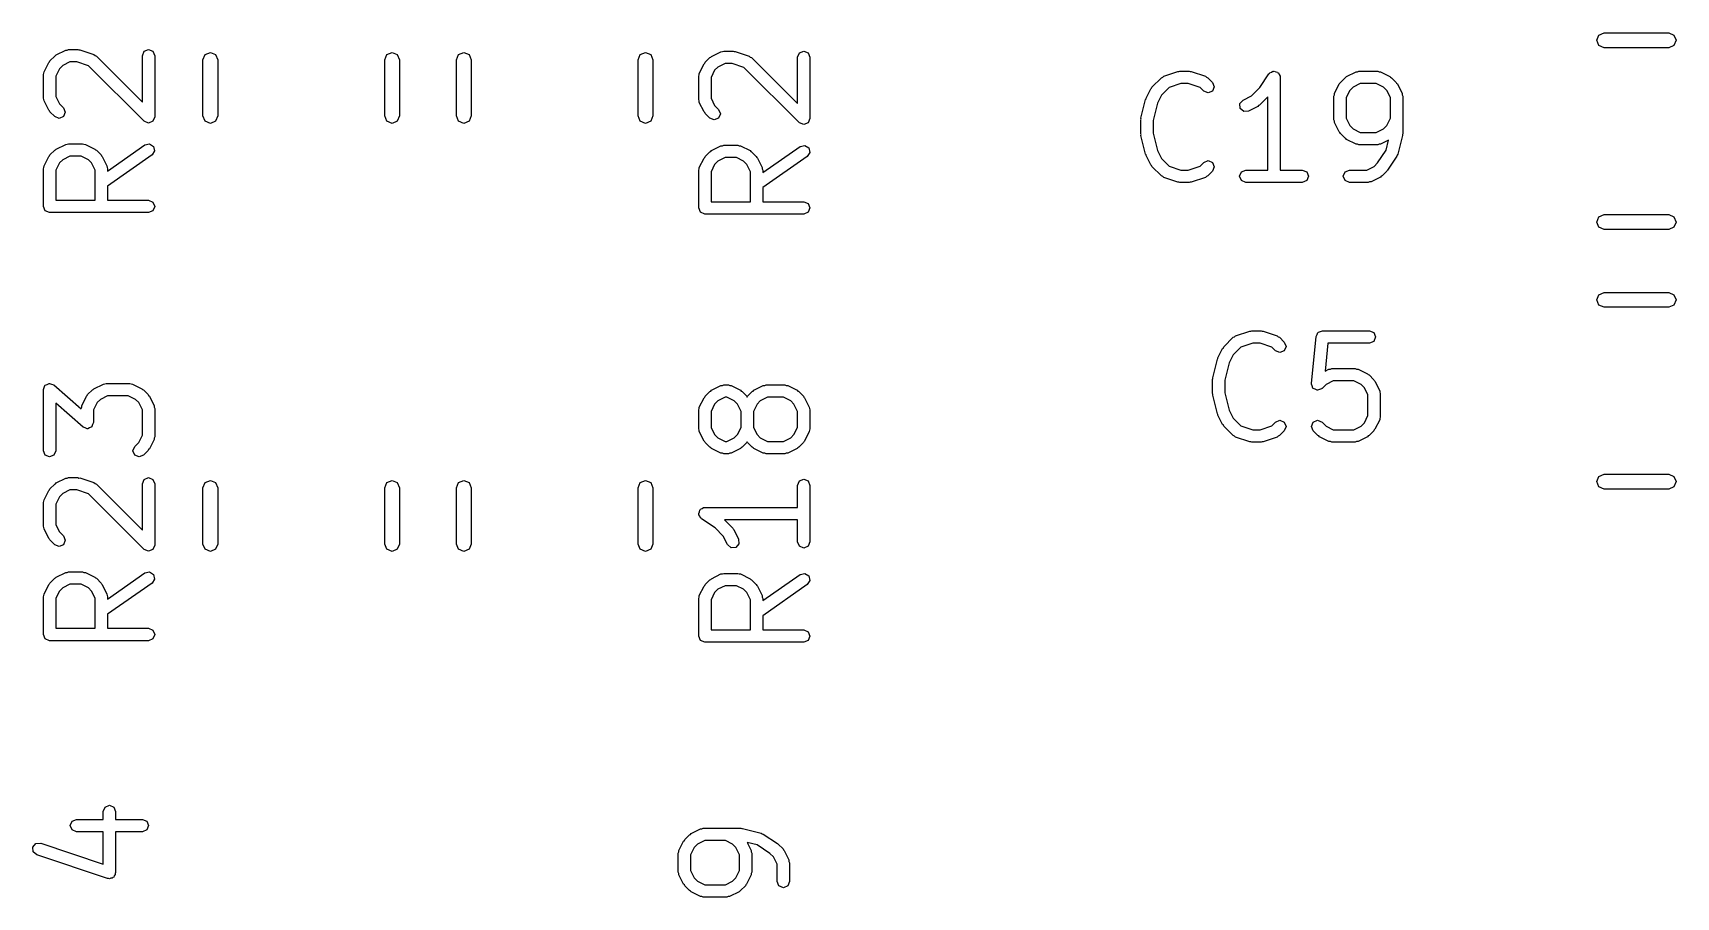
# Model space of a CAD drawing. Extents: x 0 to 2.78, y -2.35 to 0.
# Drawn here: x 0.346 to 0.87, y -1.542 to -1.267 of the extents above; entities that cross this region are included whole.
import ezdxf

# ---------------------------------------------------------------- set-up
doc = ezdxf.new("R2010")
doc.units = 0
doc.header["$MEASUREMENT"] = 0
doc.layers.add('BLACK', color=7, linetype='CONTINUOUS')

msp = doc.modelspace()

# ---------------------------------------------------------------- linework, layer by layer
at = {"layer": 'BLACK', "linetype": 'CONTINUOUS'}
for p, q in [((0.844439, -1.26949), (0.845131, -1.26782)), ((0.845131, -1.27116), (0.844439, -1.26949)), ((0.845131, -1.26782), (0.846801, -1.26713)), ((0.846801, -1.27185), (0.845131, -1.27116)), ((0.846801, -1.26713), (0.867372, -1.26713)), ((0.867372, -1.26713), (0.869042, -1.26782)), ((0.869042, -1.27116), (0.867372, -1.27185)), ((0.869042, -1.26782), (0.869734, -1.26949)), ((0.869734, -1.26949), (0.869042, -1.27116)), ((0.350007, -1.27952), (0.351507, -1.27652)), ((0.351507, -1.27652), (0.351751, -1.27631)), ((0.351751, -1.27631), (0.351875, -1.27601)), ((0.351875, -1.27601), (0.353375, -1.27451)), ((0.353375, -1.27451), (0.353675, -1.27439)), ((0.353675, -1.27439), (0.353887, -1.27414)), ((0.353887, -1.27414), (0.356886, -1.27264)), ((0.358231, -1.27637), (0.355933, -1.27752)), ((0.356886, -1.27264), (0.357344, -1.27261)), ((0.357344, -1.27261), (0.357767, -1.27244)), ((0.357767, -1.27244), (0.360766, -1.27244)), ((0.360447, -1.27637), (0.358231, -1.27637)), ((0.364202, -1.27763), (0.360447, -1.27637)), ((0.360766, -1.27244), (0.361066, -1.27256)), ((0.361066, -1.27256), (0.361389, -1.27254)), ((0.361389, -1.27254), (0.365888, -1.27404)), ((0.365888, -1.27404), (0.366234, -1.27434)), ((0.366234, -1.27434), (0.366658, -1.27451)), ((0.366658, -1.27451), (0.381295, -1.28915)), ((0.381295, -1.2744), (0.381872, -1.27301)), ((0.381295, -1.28915), (0.381295, -1.2744)), ((0.381872, -1.27301), (0.383264, -1.27244)), ((0.383264, -1.27244), (0.384656, -1.27301)), ((0.384656, -1.27301), (0.385232, -1.2744)), ((0.385232, -1.2744), (0.385232, -1.2939)), ((0.400591, -1.27571), (0.401282, -1.27404)), ((0.400591, -1.29359), (0.400591, -1.27571)), ((0.401282, -1.27404), (0.402953, -1.27334)), ((0.402953, -1.27334), (0.404623, -1.27404)), ((0.404623, -1.27404), (0.405315, -1.27571)), ((0.405315, -1.27571), (0.405315, -1.29359)), ((0.458465, -1.27571), (0.459156, -1.27404)), ((0.458465, -1.29359), (0.458465, -1.27571)), ((0.459156, -1.27404), (0.460827, -1.27334)), ((0.460827, -1.27334), (0.462497, -1.27404)), ((0.462497, -1.27404), (0.463189, -1.27571)), ((0.463189, -1.27571), (0.463189, -1.29359)), ((0.481299, -1.27571), (0.481991, -1.27404)), ((0.481299, -1.29359), (0.481299, -1.27571)), ((0.481991, -1.27404), (0.483661, -1.27334)), ((0.483661, -1.27334), (0.485332, -1.27404)), ((0.485332, -1.27404), (0.486024, -1.27571)), ((0.486024, -1.27571), (0.486024, -1.29359)), ((0.539173, -1.27571), (0.539865, -1.27404)), ((0.539173, -1.29359), (0.539173, -1.27571)), ((0.539865, -1.27404), (0.541535, -1.27334)), ((0.541535, -1.27334), (0.543206, -1.27404)), ((0.543206, -1.27404), (0.543898, -1.27571)), ((0.543898, -1.27571), (0.543898, -1.29359)), ((0.560168, -1.27702), (0.560413, -1.2768)), ((0.560413, -1.2768), (0.560537, -1.2765)), ((0.560537, -1.2765), (0.562037, -1.275)), ((0.562037, -1.275), (0.562336, -1.27488)), ((0.562336, -1.27488), (0.562548, -1.27464)), ((0.562548, -1.27464), (0.565548, -1.27314)), ((0.565548, -1.27314), (0.566005, -1.2731)), ((0.566005, -1.2731), (0.566428, -1.27293)), ((0.566428, -1.27293), (0.569428, -1.27293)), ((0.569428, -1.27293), (0.569727, -1.27305)), ((0.569727, -1.27305), (0.57005, -1.27303)), ((0.57005, -1.27303), (0.57455, -1.27453)), ((0.57455, -1.27453), (0.574896, -1.27483)), ((0.574896, -1.27483), (0.575319, -1.275)), ((0.575319, -1.275), (0.589956, -1.28964)), ((0.589956, -1.2749), (0.590533, -1.2735)), ((0.589956, -1.28964), (0.589956, -1.2749)), ((0.590533, -1.2735), (0.591925, -1.27293)), ((0.591925, -1.27293), (0.593317, -1.2735)), ((0.593317, -1.2735), (0.593894, -1.2749)), ((0.593894, -1.2749), (0.593894, -1.29439)), ((0.867372, -1.27185), (0.846801, -1.27185)), ((0.349799, -1.2804), (0.349974, -1.27998)), ((0.349799, -1.2879), (0.349799, -1.2804)), ((0.349974, -1.27998), (0.350007, -1.27952)), ((0.354885, -1.27857), (0.353736, -1.28087)), ((0.353736, -1.28087), (0.353736, -1.28744)), ((0.355933, -1.27752), (0.354885, -1.27857)), ((0.381872, -1.29529), (0.364202, -1.27763)), ((0.55846, -1.2809), (0.558636, -1.28047)), ((0.55846, -1.2884), (0.55846, -1.2809)), ((0.558636, -1.28047), (0.558668, -1.28002)), ((0.558668, -1.28002), (0.560168, -1.27702)), ((0.563547, -1.27906), (0.562397, -1.28136)), ((0.562397, -1.28136), (0.562397, -1.28793)), ((0.564595, -1.27801), (0.563547, -1.27906)), ((0.566893, -1.27687), (0.564595, -1.27801)), ((0.569108, -1.27687), (0.566893, -1.27687)), ((0.572864, -1.27812), (0.569108, -1.27687)), ((0.590533, -1.29579), (0.572864, -1.27812)), ((0.702808, -1.2844), (0.705807, -1.2814)), ((0.705807, -1.2814), (0.70623, -1.28123)), ((0.70623, -1.28123), (0.706577, -1.28093)), ((0.706577, -1.28093), (0.711076, -1.27943)), ((0.711076, -1.27943), (0.711399, -1.27945)), ((0.711399, -1.27945), (0.711699, -1.27933)), ((0.711699, -1.27933), (0.714698, -1.27933)), ((0.714698, -1.27933), (0.714997, -1.27945)), ((0.714997, -1.27945), (0.715321, -1.27943)), ((0.715321, -1.27943), (0.71982, -1.28093)), ((0.71982, -1.28093), (0.720166, -1.28123)), ((0.720166, -1.28123), (0.720589, -1.2814)), ((0.720589, -1.2814), (0.722089, -1.2829)), ((0.737165, -1.28454), (0.740057, -1.2802)), ((0.740057, -1.2802), (0.740225, -1.28009)), ((0.740225, -1.28009), (0.740303, -1.2799)), ((0.740303, -1.2799), (0.740832, -1.27968)), ((0.740832, -1.27968), (0.741309, -1.27936)), ((0.741309, -1.27936), (0.741508, -1.2794)), ((0.741508, -1.2794), (0.741695, -1.27933)), ((0.741695, -1.27933), (0.742224, -1.27955)), ((0.742224, -1.27955), (0.742787, -1.27966)), ((0.742787, -1.27966), (0.742899, -1.27983)), ((0.742899, -1.27983), (0.743087, -1.2799)), ((0.743087, -1.2799), (0.743306, -1.28043)), ((0.743306, -1.28043), (0.743625, -1.28091)), ((0.743625, -1.28091), (0.743586, -1.28111)), ((0.743586, -1.28111), (0.743663, -1.2813)), ((0.743663, -1.2813), (0.743663, -1.31082)), ((0.7628, -1.2829), (0.7643, -1.2814)), ((0.7643, -1.2814), (0.764599, -1.28128)), ((0.764599, -1.28128), (0.764811, -1.28103)), ((0.764811, -1.28103), (0.767811, -1.27953)), ((0.767811, -1.27953), (0.768268, -1.2795)), ((0.768268, -1.2795), (0.768691, -1.27933)), ((0.768691, -1.27933), (0.774691, -1.27933)), ((0.774691, -1.27933), (0.775114, -1.2795)), ((0.775114, -1.2795), (0.775571, -1.27953)), ((0.775571, -1.27953), (0.778571, -1.28103)), ((0.778571, -1.28103), (0.778783, -1.28128)), ((0.778783, -1.28128), (0.779082, -1.2814)), ((0.779082, -1.2814), (0.780582, -1.2829)), ((0.700939, -1.28791), (0.702439, -1.28491)), ((0.702439, -1.28491), (0.702684, -1.2847)), ((0.702684, -1.2847), (0.702808, -1.2844)), ((0.705817, -1.28696), (0.704557, -1.28948)), ((0.708262, -1.28452), (0.705817, -1.28696)), ((0.712018, -1.28326), (0.708262, -1.28452)), ((0.714379, -1.28326), (0.712018, -1.28326)), ((0.718134, -1.28452), (0.714379, -1.28326)), ((0.719305, -1.28569), (0.718134, -1.28452)), ((0.720697, -1.28626), (0.719305, -1.28569)), ((0.722089, -1.28569), (0.720697, -1.28626)), ((0.722089, -1.2829), (0.722666, -1.28429)), ((0.722666, -1.28429), (0.722089, -1.28569)), ((0.731816, -1.28853), (0.734529, -1.28718)), ((0.734529, -1.28718), (0.737165, -1.28454)), ((0.760724, -1.28729), (0.760899, -1.28687)), ((0.760724, -1.29479), (0.760724, -1.28729)), ((0.760899, -1.28687), (0.760931, -1.28641)), ((0.760931, -1.28641), (0.762431, -1.28341)), ((0.762431, -1.28341), (0.762676, -1.2832)), ((0.762676, -1.2832), (0.7628, -1.2829)), ((0.76581, -1.28546), (0.764661, -1.28776)), ((0.766858, -1.28441), (0.76581, -1.28546)), ((0.769156, -1.28326), (0.766858, -1.28441)), ((0.774226, -1.28326), (0.769156, -1.28326)), ((0.776524, -1.28441), (0.774226, -1.28326)), ((0.777572, -1.28546), (0.776524, -1.28441)), ((0.778721, -1.28776), (0.777572, -1.28546)), ((0.780582, -1.2829), (0.780706, -1.2832)), ((0.780706, -1.2832), (0.780951, -1.28341)), ((0.780951, -1.28341), (0.782451, -1.28641)), ((0.782451, -1.28641), (0.782483, -1.28687)), ((0.782483, -1.28687), (0.782658, -1.28729)), ((0.782658, -1.28729), (0.782658, -1.29929)), ((0.349974, -1.28833), (0.349799, -1.2879)), ((0.350007, -1.28878), (0.349974, -1.28833)), ((0.351507, -1.29178), (0.350007, -1.28878)), ((0.351751, -1.292), (0.351507, -1.29178)), ((0.351875, -1.29229), (0.351751, -1.292)), ((0.353375, -1.29379), (0.351875, -1.29229)), ((0.353736, -1.28744), (0.354885, -1.28974)), ((0.354885, -1.28974), (0.356159, -1.29101)), ((0.356159, -1.29101), (0.356736, -1.2924)), ((0.356736, -1.2924), (0.356159, -1.29379)), ((0.558636, -1.28882), (0.55846, -1.2884)), ((0.558668, -1.28928), (0.558636, -1.28882)), ((0.560168, -1.29228), (0.558668, -1.28928)), ((0.560413, -1.29249), (0.560168, -1.29228)), ((0.560537, -1.29279), (0.560413, -1.29249)), ((0.562397, -1.28793), (0.563547, -1.29023)), ((0.563547, -1.29023), (0.564821, -1.2915)), ((0.564821, -1.2915), (0.565397, -1.29289)), ((0.69929, -1.29432), (0.70079, -1.28832)), ((0.70079, -1.28832), (0.700923, -1.28814)), ((0.700923, -1.28814), (0.700939, -1.28791)), ((0.704557, -1.28948), (0.703168, -1.29504)), ((0.730828, -1.28967), (0.731816, -1.28853)), ((0.730935, -1.29117), (0.730828, -1.28967)), ((0.732073, -1.29216), (0.730935, -1.29117)), ((0.733576, -1.29205), (0.732073, -1.29216)), ((0.736576, -1.29055), (0.733576, -1.29205)), ((0.736788, -1.29031), (0.736576, -1.29055)), ((0.737087, -1.29019), (0.736788, -1.29031)), ((0.739726, -1.28755), (0.737087, -1.29019)), ((0.739726, -1.31082), (0.739726, -1.28755)), ((0.764661, -1.28776), (0.764661, -1.29433)), ((0.778721, -1.29433), (0.778721, -1.28776)), ((0.354767, -1.29437), (0.353375, -1.29379)), ((0.356159, -1.29379), (0.354767, -1.29437)), ((0.383264, -1.29587), (0.381872, -1.29529)), ((0.384656, -1.29529), (0.383264, -1.29587)), ((0.385232, -1.2939), (0.384656, -1.29529)), ((0.401282, -1.29526), (0.400591, -1.29359)), ((0.402953, -1.29595), (0.401282, -1.29526)), ((0.404623, -1.29526), (0.402953, -1.29595)), ((0.405315, -1.29359), (0.404623, -1.29526)), ((0.459156, -1.29526), (0.458465, -1.29359)), ((0.460827, -1.29595), (0.459156, -1.29526)), ((0.462497, -1.29526), (0.460827, -1.29595)), ((0.463189, -1.29359), (0.462497, -1.29526)), ((0.481991, -1.29526), (0.481299, -1.29359)), ((0.483661, -1.29595), (0.481991, -1.29526)), ((0.485332, -1.29526), (0.483661, -1.29595)), ((0.486024, -1.29359), (0.485332, -1.29526)), ((0.539865, -1.29526), (0.539173, -1.29359)), ((0.541535, -1.29595), (0.539865, -1.29526)), ((0.543206, -1.29526), (0.541535, -1.29595)), ((0.543898, -1.29359), (0.543206, -1.29526)), ((0.562037, -1.29429), (0.560537, -1.29279)), ((0.563429, -1.29486), (0.562037, -1.29429)), ((0.56482, -1.29429), (0.563429, -1.29486)), ((0.565397, -1.29289), (0.56482, -1.29429)), ((0.591925, -1.29636), (0.590533, -1.29579)), ((0.593317, -1.29579), (0.591925, -1.29636)), ((0.593894, -1.29439), (0.593317, -1.29579)), ((0.699231, -1.29479), (0.699327, -1.29456)), ((0.699231, -1.29929), (0.699231, -1.29479)), ((0.699327, -1.29456), (0.69929, -1.29432)), ((0.703168, -1.29504), (0.703168, -1.29905)), ((0.760899, -1.29522), (0.760724, -1.29479)), ((0.760931, -1.29567), (0.760899, -1.29522)), ((0.762431, -1.29867), (0.760931, -1.29567)), ((0.764661, -1.29433), (0.76581, -1.29663)), ((0.76581, -1.29663), (0.766858, -1.29768)), ((0.766858, -1.29768), (0.769156, -1.29882)), ((0.774226, -1.29882), (0.776524, -1.29767)), ((0.776524, -1.29767), (0.777572, -1.29663)), ((0.777572, -1.29663), (0.778721, -1.29433)), ((0.353887, -1.30414), (0.356886, -1.30264)), ((0.356886, -1.30264), (0.357343, -1.30261)), ((0.357343, -1.30261), (0.357767, -1.30243)), ((0.357767, -1.30243), (0.362266, -1.30243)), ((0.362266, -1.30243), (0.362689, -1.30261)), ((0.362689, -1.30261), (0.363147, -1.30264)), ((0.363147, -1.30264), (0.366146, -1.30414)), ((0.370234, -1.31112), (0.382135, -1.30279)), ((0.382135, -1.30279), (0.383606, -1.30246)), ((0.383606, -1.30246), (0.384876, -1.30327)), ((0.566005, -1.3031), (0.566428, -1.30292)), ((0.566428, -1.30292), (0.570928, -1.30292)), ((0.570928, -1.30292), (0.571351, -1.3031)), ((0.590796, -1.30328), (0.592267, -1.30295)), ((0.592267, -1.30295), (0.593538, -1.30376)), ((0.699327, -1.29952), (0.699231, -1.29929)), ((0.69929, -1.29977), (0.699327, -1.29952)), ((0.70079, -1.30577), (0.69929, -1.29977)), ((0.703168, -1.29905), (0.704557, -1.30461)), ((0.762676, -1.29889), (0.762431, -1.29867)), ((0.7628, -1.29918), (0.762676, -1.29889)), ((0.7643, -1.30068), (0.7628, -1.29918)), ((0.764599, -1.30081), (0.7643, -1.30068)), ((0.764811, -1.30105), (0.764599, -1.30081)), ((0.767811, -1.30255), (0.764811, -1.30105)), ((0.768268, -1.30259), (0.767811, -1.30255)), ((0.768691, -1.30276), (0.768268, -1.30259)), ((0.774691, -1.30276), (0.768691, -1.30276)), ((0.769156, -1.29882), (0.774226, -1.29882)), ((0.775114, -1.30259), (0.774691, -1.30276)), ((0.775571, -1.30255), (0.775114, -1.30259)), ((0.778171, -1.30125), (0.775571, -1.30255)), ((0.777363, -1.30448), (0.778171, -1.30125)), ((0.7826, -1.29977), (0.7811, -1.30577)), ((0.782658, -1.29929), (0.782563, -1.29952)), ((0.782563, -1.29952), (0.7826, -1.29977)), ((0.350007, -1.30952), (0.351507, -1.30652)), ((0.351507, -1.30652), (0.351751, -1.30631)), ((0.351751, -1.30631), (0.351875, -1.30601)), ((0.351875, -1.30601), (0.353375, -1.30451)), ((0.353375, -1.30451), (0.353674, -1.30438)), ((0.353674, -1.30438), (0.353887, -1.30414)), ((0.355933, -1.30752), (0.354885, -1.30857)), ((0.358231, -1.30637), (0.355933, -1.30752)), ((0.361801, -1.30637), (0.358231, -1.30637)), ((0.3641, -1.30752), (0.361801, -1.30637)), ((0.365148, -1.30857), (0.3641, -1.30752)), ((0.366146, -1.30414), (0.366358, -1.30438)), ((0.366358, -1.30438), (0.366658, -1.30451)), ((0.366658, -1.30451), (0.368158, -1.30601)), ((0.368158, -1.30601), (0.368282, -1.30631)), ((0.368282, -1.30631), (0.368526, -1.30652)), ((0.368526, -1.30652), (0.370026, -1.30952)), ((0.384392, -1.30601), (0.370234, -1.31592)), ((0.385202, -1.30474), (0.384392, -1.30601)), ((0.384876, -1.30327), (0.385202, -1.30474)), ((0.558668, -1.31001), (0.560168, -1.30701)), ((0.560168, -1.30701), (0.560413, -1.3068)), ((0.560413, -1.3068), (0.560537, -1.3065)), ((0.560537, -1.3065), (0.562037, -1.305)), ((0.562037, -1.305), (0.562336, -1.30488)), ((0.562336, -1.30488), (0.562548, -1.30463)), ((0.562548, -1.30463), (0.565548, -1.30313)), ((0.564595, -1.30801), (0.563547, -1.30906)), ((0.566893, -1.30686), (0.564595, -1.30801)), ((0.565548, -1.30313), (0.566005, -1.3031)), ((0.570463, -1.30686), (0.566893, -1.30686)), ((0.572761, -1.30801), (0.570463, -1.30686)), ((0.571351, -1.3031), (0.571808, -1.30313)), ((0.571808, -1.30313), (0.574808, -1.30463)), ((0.573809, -1.30906), (0.572761, -1.30801)), ((0.574808, -1.30463), (0.57502, -1.30488)), ((0.57502, -1.30488), (0.575319, -1.305)), ((0.575319, -1.305), (0.576819, -1.3065)), ((0.576819, -1.3065), (0.576943, -1.3068)), ((0.576943, -1.3068), (0.577188, -1.30701)), ((0.577188, -1.30701), (0.578688, -1.31001)), ((0.578895, -1.31161), (0.590796, -1.30328)), ((0.593054, -1.30651), (0.578895, -1.31642)), ((0.593864, -1.30524), (0.593054, -1.30651)), ((0.593538, -1.30376), (0.593864, -1.30524)), ((0.700923, -1.30595), (0.70079, -1.30577)), ((0.700939, -1.30617), (0.700923, -1.30595)), ((0.702439, -1.30917), (0.700939, -1.30617)), ((0.704557, -1.30461), (0.705817, -1.30713)), ((0.705817, -1.30713), (0.708262, -1.30957)), ((0.719305, -1.3084), (0.720697, -1.30782)), ((0.720697, -1.30782), (0.722089, -1.3084)), ((0.774661, -1.30854), (0.777363, -1.30448)), ((0.780828, -1.30638), (0.777828, -1.31088)), ((0.780895, -1.30605), (0.780828, -1.30638)), ((0.7811, -1.30577), (0.780895, -1.30605)), ((0.349799, -1.3104), (0.349974, -1.30998)), ((0.349799, -1.3224), (0.349799, -1.3104)), ((0.349974, -1.30998), (0.350007, -1.30952)), ((0.354885, -1.30857), (0.353736, -1.31086)), ((0.353736, -1.31086), (0.353736, -1.32043)), ((0.366297, -1.31086), (0.365148, -1.30857)), ((0.366297, -1.32043), (0.366297, -1.31086)), ((0.370026, -1.30952), (0.370059, -1.30998)), ((0.370059, -1.30998), (0.370234, -1.3104)), ((0.370234, -1.3104), (0.370234, -1.31112)), ((0.55846, -1.31089), (0.558636, -1.31047)), ((0.55846, -1.32289), (0.55846, -1.31089)), ((0.558636, -1.31047), (0.558668, -1.31001)), ((0.563547, -1.30906), (0.562397, -1.31136)), ((0.562397, -1.31136), (0.562397, -1.32092)), ((0.574958, -1.31136), (0.573809, -1.30906)), ((0.574958, -1.32092), (0.574958, -1.31136)), ((0.578688, -1.31001), (0.57872, -1.31047)), ((0.57872, -1.31047), (0.578895, -1.31089)), ((0.578895, -1.31089), (0.578895, -1.31161)), ((0.702683, -1.30938), (0.702439, -1.30917)), ((0.702807, -1.30968), (0.702683, -1.30938)), ((0.705807, -1.31268), (0.702807, -1.30968)), ((0.70623, -1.31286), (0.705807, -1.31268)), ((0.706577, -1.31316), (0.70623, -1.31286)), ((0.711076, -1.31466), (0.706577, -1.31316)), ((0.708262, -1.30957), (0.712018, -1.31082)), ((0.712018, -1.31082), (0.714379, -1.31082)), ((0.714379, -1.31082), (0.718134, -1.30957)), ((0.71982, -1.31316), (0.715321, -1.31466)), ((0.718134, -1.30957), (0.719305, -1.3084)), ((0.720166, -1.31286), (0.71982, -1.31316)), ((0.720589, -1.31268), (0.720166, -1.31286)), ((0.722089, -1.31118), (0.720589, -1.31268)), ((0.722089, -1.3084), (0.722666, -1.30979)), ((0.722666, -1.30979), (0.722089, -1.31118)), ((0.730727, -1.31279), (0.731304, -1.3114)), ((0.731304, -1.31418), (0.730727, -1.31279)), ((0.731304, -1.3114), (0.732696, -1.31082)), ((0.732696, -1.31082), (0.739726, -1.31082)), ((0.743663, -1.31082), (0.750694, -1.31082)), ((0.750694, -1.31082), (0.752086, -1.3114)), ((0.752086, -1.3114), (0.752662, -1.31279)), ((0.752662, -1.31279), (0.752086, -1.31418)), ((0.763723, -1.31279), (0.7643, -1.3114)), ((0.7643, -1.31418), (0.763723, -1.31279)), ((0.7643, -1.3114), (0.765692, -1.31082)), ((0.765692, -1.31082), (0.771226, -1.31082)), ((0.771226, -1.31082), (0.773525, -1.30967)), ((0.775571, -1.31305), (0.772571, -1.31455)), ((0.773525, -1.30967), (0.774661, -1.30854)), ((0.775783, -1.31281), (0.775571, -1.31305)), ((0.776083, -1.31268), (0.775783, -1.31281)), ((0.777582, -1.31118), (0.776083, -1.31268)), ((0.77766, -1.311), (0.777582, -1.31118)), ((0.777828, -1.31088), (0.77766, -1.311)), ((0.370234, -1.31592), (0.370234, -1.32043)), ((0.578895, -1.31642), (0.578895, -1.32092)), ((0.711399, -1.31464), (0.711076, -1.31466)), ((0.711699, -1.31476), (0.711399, -1.31464)), ((0.714698, -1.31476), (0.711699, -1.31476)), ((0.714997, -1.31464), (0.714698, -1.31476)), ((0.715321, -1.31466), (0.714997, -1.31464)), ((0.732696, -1.31476), (0.731304, -1.31418)), ((0.741695, -1.31476), (0.732696, -1.31476)), ((0.750694, -1.31476), (0.741695, -1.31476)), ((0.752086, -1.31418), (0.750694, -1.31476)), ((0.765692, -1.31476), (0.7643, -1.31418)), ((0.771691, -1.31476), (0.765692, -1.31476)), ((0.772114, -1.31458), (0.771691, -1.31476)), ((0.772571, -1.31455), (0.772114, -1.31458)), ((0.350376, -1.32379), (0.349799, -1.3224)), ((0.351768, -1.32437), (0.350376, -1.32379)), ((0.353736, -1.32043), (0.366297, -1.32043)), ((0.370234, -1.32043), (0.383264, -1.32043)), ((0.383264, -1.32043), (0.384656, -1.32101)), ((0.384656, -1.32379), (0.383264, -1.32437)), ((0.384656, -1.32101), (0.385232, -1.3224)), ((0.385232, -1.3224), (0.384656, -1.32379)), ((0.559037, -1.32428), (0.55846, -1.32289)), ((0.55846, -1.32289), (0.55846, -1.32289)), ((0.562397, -1.32092), (0.574958, -1.32092)), ((0.578895, -1.32092), (0.591925, -1.32092)), ((0.591925, -1.32092), (0.593317, -1.3215)), ((0.593317, -1.3215), (0.593894, -1.32289)), ((0.593894, -1.32289), (0.593317, -1.32428)), ((0.368265, -1.32437), (0.351768, -1.32437)), ((0.383264, -1.32437), (0.368265, -1.32437)), ((0.560429, -1.32486), (0.559037, -1.32428)), ((0.576927, -1.32486), (0.560429, -1.32486)), ((0.591925, -1.32486), (0.576927, -1.32486)), ((0.593317, -1.32428), (0.591925, -1.32486)), ((0.844439, -1.32736), (0.845131, -1.32569)), ((0.845131, -1.32903), (0.844439, -1.32736)), ((0.845131, -1.32569), (0.846801, -1.325)), ((0.846801, -1.32972), (0.845131, -1.32903)), ((0.846801, -1.325), (0.867372, -1.325)), ((0.867372, -1.325), (0.869042, -1.32569)), ((0.869042, -1.32903), (0.867372, -1.32972)), ((0.869042, -1.32569), (0.869734, -1.32736)), ((0.869734, -1.32736), (0.869042, -1.32903)), ((0.867372, -1.32972), (0.846801, -1.32972)), ((0.845131, -1.3505), (0.846801, -1.3498)), ((0.846801, -1.3498), (0.867372, -1.3498)), ((0.867372, -1.3498), (0.869042, -1.3505)), ((0.844439, -1.35217), (0.845131, -1.3505)), ((0.845131, -1.35384), (0.844439, -1.35217)), ((0.846801, -1.35453), (0.845131, -1.35384)), ((0.867372, -1.35453), (0.846801, -1.35453)), ((0.869042, -1.35384), (0.867372, -1.35453)), ((0.869042, -1.3505), (0.869734, -1.35217)), ((0.869734, -1.35217), (0.869042, -1.35384)), ((0.72568, -1.36708), (0.728679, -1.36408)), ((0.728679, -1.36408), (0.729103, -1.3639)), ((0.729103, -1.3639), (0.729449, -1.3636)), ((0.729449, -1.3636), (0.733948, -1.3621)), ((0.733948, -1.3621), (0.734271, -1.36213)), ((0.734271, -1.36213), (0.734571, -1.362)), ((0.734571, -1.362), (0.73757, -1.362)), ((0.73757, -1.362), (0.73787, -1.36213)), ((0.73787, -1.36213), (0.738193, -1.3621)), ((0.738193, -1.3621), (0.742692, -1.3636)), ((0.742692, -1.3636), (0.743038, -1.3639)), ((0.743038, -1.3639), (0.743462, -1.36408)), ((0.743462, -1.36408), (0.744961, -1.36558)), ((0.744961, -1.36558), (0.745538, -1.36697)), ((0.753609, -1.37877), (0.755109, -1.36378)), ((0.755109, -1.36378), (0.755422, -1.36319)), ((0.755422, -1.36319), (0.755676, -1.36258)), ((0.755676, -1.36258), (0.755772, -1.36254)), ((0.755772, -1.36254), (0.755821, -1.36245)), ((0.755821, -1.36245), (0.756456, -1.36226)), ((0.756456, -1.36226), (0.757068, -1.362)), ((0.757068, -1.362), (0.772066, -1.362)), ((0.772066, -1.362), (0.773458, -1.36258)), ((0.773458, -1.36536), (0.772066, -1.36594)), ((0.773458, -1.36258), (0.774034, -1.36397)), ((0.774034, -1.36397), (0.773458, -1.36536)), ((0.722162, -1.37699), (0.723662, -1.37099)), ((0.723662, -1.37099), (0.723795, -1.37081)), ((0.723795, -1.37081), (0.723811, -1.37059)), ((0.723811, -1.37059), (0.725311, -1.36759)), ((0.725311, -1.36759), (0.725556, -1.36738)), ((0.725556, -1.36738), (0.72568, -1.36708)), ((0.728689, -1.36964), (0.727429, -1.37216)), ((0.731135, -1.36719), (0.728689, -1.36964)), ((0.73489, -1.36594), (0.731135, -1.36719)), ((0.737251, -1.36594), (0.73489, -1.36594)), ((0.741006, -1.36719), (0.737251, -1.36594)), ((0.742178, -1.36836), (0.741006, -1.36719)), ((0.74357, -1.36894), (0.742178, -1.36836)), ((0.744962, -1.36836), (0.74357, -1.36894)), ((0.745538, -1.36697), (0.744962, -1.36836)), ((0.758849, -1.36594), (0.757961, -1.37482)), ((0.772066, -1.36594), (0.758849, -1.36594)), ((0.727429, -1.37216), (0.72604, -1.37771)), ((0.757961, -1.37482), (0.759187, -1.37421)), ((0.759187, -1.37421), (0.759644, -1.37418)), ((0.759644, -1.37418), (0.760067, -1.374)), ((0.760067, -1.374), (0.767567, -1.374)), ((0.767567, -1.374), (0.76799, -1.37418)), ((0.76799, -1.37418), (0.768447, -1.37421)), ((0.768447, -1.37421), (0.771447, -1.37571)), ((0.771447, -1.37571), (0.771659, -1.37595)), ((0.771659, -1.37595), (0.771958, -1.37608)), ((0.771958, -1.37608), (0.773458, -1.37758)), ((0.349799, -1.38073), (0.350064, -1.38009)), ((0.349799, -1.40022), (0.349799, -1.38073)), ((0.350064, -1.38009), (0.350286, -1.37943)), ((0.350286, -1.37943), (0.350349, -1.3794)), ((0.350349, -1.3794), (0.350376, -1.37934)), ((0.350376, -1.37934), (0.351016, -1.37907)), ((0.351016, -1.37907), (0.351637, -1.37876)), ((0.351637, -1.37876), (0.351703, -1.37879)), ((0.351703, -1.37879), (0.351768, -1.37876)), ((0.351768, -1.37876), (0.352407, -1.37902)), ((0.352407, -1.37902), (0.353064, -1.37925)), ((0.353064, -1.37925), (0.361798, -1.38689)), ((0.363874, -1.38234), (0.365374, -1.38084)), ((0.365374, -1.38084), (0.365673, -1.38071)), ((0.365673, -1.38071), (0.365885, -1.38047)), ((0.365885, -1.38047), (0.368885, -1.37897)), ((0.368885, -1.37897), (0.369342, -1.37893)), ((0.369342, -1.37893), (0.369765, -1.37876)), ((0.369765, -1.37876), (0.377264, -1.37876)), ((0.377264, -1.37876), (0.377688, -1.37893)), ((0.377688, -1.37893), (0.378145, -1.37897)), ((0.378145, -1.37897), (0.381144, -1.38047)), ((0.381144, -1.38047), (0.381356, -1.38071)), ((0.381356, -1.38071), (0.381656, -1.38084)), ((0.381656, -1.38084), (0.383156, -1.38234)), ((0.560537, -1.38283), (0.562037, -1.38133)), ((0.562037, -1.38133), (0.562336, -1.3812)), ((0.562336, -1.3812), (0.562548, -1.38096)), ((0.562548, -1.38096), (0.565548, -1.37946)), ((0.565548, -1.37946), (0.566005, -1.37943)), ((0.566005, -1.37943), (0.566428, -1.37925)), ((0.566428, -1.37925), (0.567928, -1.37925)), ((0.567928, -1.37925), (0.568351, -1.37943)), ((0.568351, -1.37943), (0.568808, -1.37946)), ((0.568808, -1.37946), (0.571808, -1.38096)), ((0.571808, -1.38096), (0.57202, -1.3812)), ((0.57202, -1.3812), (0.57232, -1.38133)), ((0.57232, -1.38133), (0.573819, -1.38283)), ((0.574035, -1.38283), (0.575535, -1.38133)), ((0.575535, -1.38133), (0.575834, -1.3812)), ((0.575834, -1.3812), (0.576047, -1.38096)), ((0.576047, -1.38096), (0.579046, -1.37946)), ((0.579046, -1.37946), (0.579503, -1.37943)), ((0.579503, -1.37943), (0.579926, -1.37925)), ((0.579926, -1.37925), (0.585926, -1.37925)), ((0.585926, -1.37925), (0.586349, -1.37943)), ((0.586349, -1.37943), (0.586806, -1.37946)), ((0.586806, -1.37946), (0.589806, -1.38096)), ((0.589806, -1.38096), (0.590018, -1.3812)), ((0.590018, -1.3812), (0.590317, -1.38133)), ((0.590317, -1.38133), (0.591817, -1.38283)), ((0.722103, -1.37747), (0.722199, -1.37724)), ((0.722103, -1.38197), (0.722103, -1.37747)), ((0.722199, -1.37724), (0.722162, -1.37699)), ((0.72604, -1.37771), (0.72604, -1.38173)), ((0.7536, -1.37897), (0.753639, -1.37887)), ((0.753853, -1.37958), (0.7536, -1.37897)), ((0.753639, -1.37887), (0.753609, -1.37877)), ((0.754044, -1.38022), (0.753853, -1.37958)), ((0.754136, -1.38027), (0.754044, -1.38022)), ((0.754176, -1.38036), (0.754136, -1.38027)), ((0.754788, -1.38062), (0.754176, -1.38036)), ((0.755372, -1.38093), (0.754788, -1.38062)), ((0.755472, -1.3809), (0.755372, -1.38093)), ((0.755568, -1.38094), (0.755472, -1.3809)), ((0.75618, -1.38069), (0.755568, -1.38094)), ((0.756815, -1.38049), (0.75618, -1.38069)), ((0.756864, -1.3804), (0.756815, -1.38049)), ((0.75696, -1.38036), (0.756864, -1.3804)), ((0.758234, -1.37909), (0.75696, -1.38036)), ((0.760532, -1.37794), (0.758234, -1.37909)), ((0.767102, -1.37794), (0.760532, -1.37794)), ((0.7694, -1.37909), (0.767102, -1.37794)), ((0.770448, -1.38014), (0.7694, -1.37909)), ((0.771597, -1.38243), (0.770448, -1.38014)), ((0.773458, -1.37758), (0.773582, -1.37788)), ((0.773582, -1.37788), (0.773827, -1.37809)), ((0.773827, -1.37809), (0.775326, -1.38109)), ((0.775326, -1.38109), (0.775359, -1.38155)), ((0.36247, -1.39271), (0.353736, -1.38507)), ((0.353736, -1.38507), (0.353736, -1.40022)), ((0.361798, -1.38673), (0.361973, -1.3863)), ((0.361798, -1.38689), (0.361798, -1.38673)), ((0.361973, -1.3863), (0.362005, -1.38585)), ((0.362005, -1.38585), (0.363505, -1.38285)), ((0.363505, -1.38285), (0.36375, -1.38263)), ((0.36375, -1.38263), (0.363874, -1.38234)), ((0.366884, -1.38489), (0.365735, -1.38719)), ((0.367932, -1.38384), (0.366884, -1.38489)), ((0.37023, -1.3827), (0.367932, -1.38384)), ((0.3768, -1.3827), (0.37023, -1.3827)), ((0.379098, -1.38384), (0.3768, -1.3827)), ((0.380146, -1.38489), (0.379098, -1.38384)), ((0.381295, -1.38719), (0.380146, -1.38489)), ((0.383156, -1.38234), (0.38328, -1.38263)), ((0.38328, -1.38263), (0.383524, -1.38285)), ((0.383524, -1.38285), (0.385024, -1.38585)), ((0.385024, -1.38585), (0.385057, -1.3863)), ((0.385057, -1.3863), (0.385232, -1.38673)), ((0.385232, -1.38673), (0.385232, -1.39573)), ((0.558636, -1.3868), (0.558668, -1.38634)), ((0.558668, -1.38634), (0.560168, -1.38334)), ((0.560168, -1.38334), (0.560413, -1.38313)), ((0.560413, -1.38313), (0.560537, -1.38283)), ((0.563547, -1.38539), (0.562397, -1.38768)), ((0.564595, -1.38434), (0.563547, -1.38539)), ((0.566893, -1.38319), (0.564595, -1.38434)), ((0.567463, -1.38319), (0.566893, -1.38319)), ((0.569761, -1.38434), (0.567463, -1.38319)), ((0.57081, -1.38539), (0.569761, -1.38434)), ((0.571959, -1.38768), (0.57081, -1.38539)), ((0.573819, -1.38283), (0.573927, -1.38309)), ((0.573927, -1.38309), (0.574035, -1.38283)), ((0.577045, -1.38539), (0.575896, -1.38768)), ((0.578093, -1.38434), (0.577045, -1.38539)), ((0.580391, -1.38319), (0.578093, -1.38434)), ((0.585461, -1.38319), (0.580391, -1.38319)), ((0.587759, -1.38434), (0.585461, -1.38319)), ((0.588807, -1.38539), (0.587759, -1.38434)), ((0.589956, -1.38768), (0.588807, -1.38539)), ((0.591817, -1.38283), (0.591941, -1.38313)), ((0.591941, -1.38313), (0.592186, -1.38334)), ((0.592186, -1.38334), (0.593686, -1.38634)), ((0.593686, -1.38634), (0.593718, -1.3868)), ((0.722199, -1.3822), (0.722103, -1.38197)), ((0.722162, -1.38245), (0.722199, -1.3822)), ((0.723662, -1.38845), (0.722162, -1.38245)), ((0.72604, -1.38173), (0.727429, -1.38728)), ((0.771597, -1.389), (0.771597, -1.38243)), ((0.775359, -1.38155), (0.775534, -1.38197)), ((0.775534, -1.38197), (0.775534, -1.38947)), ((0.365469, -1.39187), (0.365247, -1.39252)), ((0.365735, -1.39123), (0.365469, -1.39187)), ((0.365735, -1.38719), (0.365735, -1.39123)), ((0.381295, -1.39526), (0.381295, -1.38719)), ((0.55846, -1.38722), (0.558636, -1.3868)), ((0.55846, -1.39322), (0.55846, -1.38722)), ((0.562397, -1.38768), (0.562397, -1.39275)), ((0.571959, -1.39275), (0.571959, -1.38768)), ((0.575896, -1.38768), (0.575896, -1.39275)), ((0.589956, -1.39275), (0.589956, -1.38768)), ((0.593718, -1.3868), (0.593894, -1.38722)), ((0.593894, -1.38722), (0.593894, -1.39322)), ((0.723795, -1.38863), (0.723662, -1.38845)), ((0.723811, -1.38885), (0.723795, -1.38863)), ((0.725311, -1.39185), (0.723811, -1.38885)), ((0.725556, -1.39206), (0.725311, -1.39185)), ((0.727429, -1.38728), (0.728689, -1.3898)), ((0.728689, -1.3898), (0.731135, -1.39225)), ((0.741006, -1.39225), (0.742178, -1.39108)), ((0.742178, -1.39108), (0.74357, -1.3905)), ((0.74357, -1.3905), (0.744961, -1.39108)), ((0.744961, -1.39108), (0.745538, -1.39247)), ((0.7536, -1.39247), (0.754176, -1.39108)), ((0.754176, -1.39108), (0.755568, -1.3905)), ((0.755568, -1.3905), (0.75696, -1.39108)), ((0.75696, -1.39108), (0.758234, -1.39235)), ((0.7694, -1.39235), (0.770448, -1.3913)), ((0.770448, -1.3913), (0.771597, -1.389)), ((0.775326, -1.39035), (0.773827, -1.39335)), ((0.775359, -1.38989), (0.775326, -1.39035)), ((0.775534, -1.38947), (0.775359, -1.38989)), ((0.363126, -1.39293), (0.36247, -1.39271)), ((0.363766, -1.39319), (0.363126, -1.39293)), ((0.363831, -1.39317), (0.363766, -1.39319)), ((0.363897, -1.39319), (0.363831, -1.39317)), ((0.364518, -1.39288), (0.363897, -1.39319)), ((0.365158, -1.39262), (0.364518, -1.39288)), ((0.365185, -1.39255), (0.365158, -1.39262)), ((0.365247, -1.39252), (0.365185, -1.39255)), ((0.380146, -1.39756), (0.381295, -1.39526)), ((0.385024, -1.39661), (0.383524, -1.39961)), ((0.385057, -1.39615), (0.385024, -1.39661)), ((0.385232, -1.39573), (0.385057, -1.39615)), ((0.558636, -1.39364), (0.55846, -1.39322)), ((0.558668, -1.3941), (0.558636, -1.39364)), ((0.560168, -1.3971), (0.558668, -1.3941)), ((0.560413, -1.39731), (0.560168, -1.3971)), ((0.562397, -1.39275), (0.563547, -1.39505)), ((0.563547, -1.39505), (0.564595, -1.3961)), ((0.564595, -1.3961), (0.566893, -1.39725)), ((0.567463, -1.39725), (0.569762, -1.3961)), ((0.569762, -1.3961), (0.57081, -1.39505)), ((0.57081, -1.39505), (0.571959, -1.39275)), ((0.575896, -1.39275), (0.577045, -1.39505)), ((0.577045, -1.39505), (0.578093, -1.3961)), ((0.578093, -1.3961), (0.580391, -1.39725)), ((0.585461, -1.39725), (0.587759, -1.3961)), ((0.587759, -1.3961), (0.588807, -1.39505)), ((0.588807, -1.39505), (0.589956, -1.39275)), ((0.592186, -1.3971), (0.591941, -1.39731)), ((0.593686, -1.3941), (0.592186, -1.3971)), ((0.593718, -1.39364), (0.593686, -1.3941)), ((0.593894, -1.39322), (0.593718, -1.39364)), ((0.72568, -1.39236), (0.725556, -1.39206)), ((0.728679, -1.39536), (0.72568, -1.39236)), ((0.729103, -1.39554), (0.728679, -1.39536)), ((0.729449, -1.39584), (0.729103, -1.39554)), ((0.733948, -1.39734), (0.729449, -1.39584)), ((0.731135, -1.39225), (0.73489, -1.3935)), ((0.73489, -1.3935), (0.737251, -1.3935)), ((0.737251, -1.3935), (0.741006, -1.39225)), ((0.742692, -1.39584), (0.738193, -1.39734)), ((0.743038, -1.39554), (0.742692, -1.39584)), ((0.743462, -1.39536), (0.743038, -1.39554)), ((0.744961, -1.39386), (0.743462, -1.39536)), ((0.745538, -1.39247), (0.744961, -1.39386)), ((0.754176, -1.39386), (0.7536, -1.39247)), ((0.755676, -1.39536), (0.754176, -1.39386)), ((0.755975, -1.39548), (0.755676, -1.39536)), ((0.756188, -1.39573), (0.755975, -1.39548)), ((0.759187, -1.39723), (0.756188, -1.39573)), ((0.758234, -1.39235), (0.760532, -1.3935)), ((0.760532, -1.3935), (0.767102, -1.3935)), ((0.767102, -1.3935), (0.7694, -1.39235)), ((0.771447, -1.39573), (0.768447, -1.39723)), ((0.771659, -1.39548), (0.771447, -1.39573)), ((0.771958, -1.39536), (0.771659, -1.39548)), ((0.773458, -1.39386), (0.771958, -1.39536)), ((0.773582, -1.39356), (0.773458, -1.39386)), ((0.773827, -1.39335), (0.773582, -1.39356)), ((0.350376, -1.40162), (0.349799, -1.40022)), ((0.351768, -1.40219), (0.350376, -1.40162)), ((0.353159, -1.40162), (0.351768, -1.40219)), ((0.353736, -1.40022), (0.353159, -1.40162)), ((0.378295, -1.40022), (0.378872, -1.39883)), ((0.378872, -1.40162), (0.378295, -1.40022)), ((0.378872, -1.39883), (0.380146, -1.39756)), ((0.380264, -1.40219), (0.378872, -1.40162)), ((0.381656, -1.40162), (0.380264, -1.40219)), ((0.383156, -1.40012), (0.381656, -1.40162)), ((0.38328, -1.39982), (0.383156, -1.40012)), ((0.383524, -1.39961), (0.38328, -1.39982)), ((0.560537, -1.39761), (0.560413, -1.39731)), ((0.562037, -1.39911), (0.560537, -1.39761)), ((0.562336, -1.39923), (0.562037, -1.39911)), ((0.562548, -1.39948), (0.562336, -1.39923)), ((0.565548, -1.40098), (0.562548, -1.39948)), ((0.566005, -1.40101), (0.565548, -1.40098)), ((0.566428, -1.40119), (0.566005, -1.40101)), ((0.567928, -1.40119), (0.566428, -1.40119)), ((0.566893, -1.39725), (0.567463, -1.39725)), ((0.568351, -1.40101), (0.567928, -1.40119)), ((0.568808, -1.40098), (0.568351, -1.40101)), ((0.571808, -1.39948), (0.568808, -1.40098)), ((0.57202, -1.39923), (0.571808, -1.39948)), ((0.57232, -1.39911), (0.57202, -1.39923)), ((0.573819, -1.39761), (0.57232, -1.39911)), ((0.573927, -1.39735), (0.573819, -1.39761)), ((0.574035, -1.39761), (0.573927, -1.39735)), ((0.575535, -1.39911), (0.574035, -1.39761)), ((0.575834, -1.39923), (0.575535, -1.39911)), ((0.576046, -1.39948), (0.575834, -1.39923)), ((0.579046, -1.40098), (0.576046, -1.39948)), ((0.579503, -1.40101), (0.579046, -1.40098)), ((0.579926, -1.40119), (0.579503, -1.40101)), ((0.585926, -1.40119), (0.579926, -1.40119)), ((0.580391, -1.39725), (0.585461, -1.39725)), ((0.586349, -1.40101), (0.585926, -1.40119)), ((0.586806, -1.40098), (0.586349, -1.40101)), ((0.589806, -1.39948), (0.586806, -1.40098)), ((0.590018, -1.39923), (0.589806, -1.39948)), ((0.590317, -1.39911), (0.590018, -1.39923)), ((0.591817, -1.39761), (0.590317, -1.39911)), ((0.591941, -1.39731), (0.591817, -1.39761)), ((0.734271, -1.39731), (0.733948, -1.39734)), ((0.734571, -1.39744), (0.734271, -1.39731)), ((0.73757, -1.39744), (0.734571, -1.39744)), ((0.73787, -1.39731), (0.73757, -1.39744)), ((0.738193, -1.39734), (0.73787, -1.39731)), ((0.759644, -1.39726), (0.759187, -1.39723)), ((0.760067, -1.39744), (0.759644, -1.39726)), ((0.767567, -1.39744), (0.760067, -1.39744)), ((0.76799, -1.39726), (0.767567, -1.39744)), ((0.768447, -1.39723), (0.76799, -1.39726)), ((0.845131, -1.40837), (0.846801, -1.40768)), ((0.846801, -1.40768), (0.867372, -1.40768)), ((0.867372, -1.40768), (0.869042, -1.40837)), ((0.350007, -1.41584), (0.351507, -1.41284)), ((0.351507, -1.41284), (0.351751, -1.41263)), ((0.351751, -1.41263), (0.351875, -1.41233)), ((0.351875, -1.41233), (0.353375, -1.41083)), ((0.353375, -1.41083), (0.353675, -1.41071)), ((0.353675, -1.41071), (0.353887, -1.41046)), ((0.353887, -1.41046), (0.356886, -1.40896)), ((0.358231, -1.41269), (0.355933, -1.41384)), ((0.356886, -1.40896), (0.357344, -1.40893)), ((0.357344, -1.40893), (0.357767, -1.40876)), ((0.357767, -1.40876), (0.360766, -1.40876)), ((0.360447, -1.41269), (0.358231, -1.41269)), ((0.364202, -1.41394), (0.360447, -1.41269)), ((0.360766, -1.40876), (0.361066, -1.40888)), ((0.361066, -1.40888), (0.361389, -1.40886)), ((0.361389, -1.40886), (0.365888, -1.41036)), ((0.365888, -1.41036), (0.366234, -1.41066)), ((0.366234, -1.41066), (0.366658, -1.41083)), ((0.366658, -1.41083), (0.381295, -1.42547)), ((0.381295, -1.41072), (0.381872, -1.40933)), ((0.381295, -1.42547), (0.381295, -1.41072)), ((0.381872, -1.40933), (0.383264, -1.40876)), ((0.383264, -1.40876), (0.384656, -1.40933)), ((0.384656, -1.40933), (0.385232, -1.41072)), ((0.385232, -1.41072), (0.385232, -1.43022)), ((0.400591, -1.41203), (0.401282, -1.41035)), ((0.400591, -1.4299), (0.400591, -1.41203)), ((0.401282, -1.41035), (0.402953, -1.40966)), ((0.402953, -1.40966), (0.404623, -1.41035)), ((0.404623, -1.41035), (0.405315, -1.41203)), ((0.405315, -1.41203), (0.405315, -1.4299)), ((0.458465, -1.41203), (0.459156, -1.41035)), ((0.458465, -1.4299), (0.458465, -1.41203)), ((0.459156, -1.41035), (0.460827, -1.40966)), ((0.460827, -1.40966), (0.462497, -1.41035)), ((0.462497, -1.41035), (0.463189, -1.41203)), ((0.463189, -1.41203), (0.463189, -1.4299)), ((0.481299, -1.41203), (0.481991, -1.41035)), ((0.481299, -1.4299), (0.481299, -1.41203)), ((0.481991, -1.41035), (0.483661, -1.40966)), ((0.483661, -1.40966), (0.485332, -1.41035)), ((0.485332, -1.41035), (0.486024, -1.41203)), ((0.486024, -1.41203), (0.486024, -1.4299)), ((0.539173, -1.41203), (0.539865, -1.41035)), ((0.539173, -1.4299), (0.539173, -1.41203)), ((0.539865, -1.41035), (0.541535, -1.40966)), ((0.541535, -1.40966), (0.543206, -1.41035)), ((0.543206, -1.41035), (0.543898, -1.41203)), ((0.543898, -1.41203), (0.543898, -1.4299)), ((0.589956, -1.41122), (0.590533, -1.40982)), ((0.589956, -1.41825), (0.589956, -1.41122)), ((0.590533, -1.40982), (0.591925, -1.40925)), ((0.591925, -1.40925), (0.593317, -1.40982)), ((0.593317, -1.40982), (0.593894, -1.41122)), ((0.593894, -1.41122), (0.593894, -1.42921)), ((0.844439, -1.41004), (0.845131, -1.40837)), ((0.845131, -1.41171), (0.844439, -1.41004)), ((0.846801, -1.4124), (0.845131, -1.41171)), ((0.867372, -1.4124), (0.846801, -1.4124)), ((0.869042, -1.41171), (0.867372, -1.4124)), ((0.869042, -1.40837), (0.869734, -1.41004)), ((0.869734, -1.41004), (0.869042, -1.41171)), ((0.349799, -1.41672), (0.349974, -1.4163)), ((0.349799, -1.42422), (0.349799, -1.41672)), ((0.349974, -1.4163), (0.350007, -1.41584)), ((0.354885, -1.41489), (0.353736, -1.41719)), ((0.353736, -1.41719), (0.353736, -1.42376)), ((0.355933, -1.41384), (0.354885, -1.41489)), ((0.381872, -1.43161), (0.364202, -1.41394)), ((0.55846, -1.42021), (0.55868, -1.41968)), ((0.558538, -1.4204), (0.55846, -1.42021)), ((0.558499, -1.4206), (0.558538, -1.4204)), ((0.558818, -1.42108), (0.558499, -1.4206)), ((0.55868, -1.41968), (0.558791, -1.41912)), ((0.558791, -1.41912), (0.558959, -1.41901)), ((0.559037, -1.42161), (0.558818, -1.42108)), ((0.558959, -1.41901), (0.559037, -1.41882)), ((0.559037, -1.41882), (0.559567, -1.4186)), ((0.559224, -1.42168), (0.559037, -1.42161)), ((0.559337, -1.42185), (0.559224, -1.42168)), ((0.563674, -1.42474), (0.559337, -1.42185)), ((0.559567, -1.4186), (0.560043, -1.41828)), ((0.560043, -1.41828), (0.560242, -1.41832)), ((0.560242, -1.41832), (0.560429, -1.41825)), ((0.560429, -1.41825), (0.589956, -1.41825)), ((0.589956, -1.42218), (0.566681, -1.42218)), ((0.566681, -1.42218), (0.56932, -1.42482)), ((0.589956, -1.42921), (0.589956, -1.42218)), ((0.349974, -1.42465), (0.349799, -1.42422)), ((0.350007, -1.4251), (0.349974, -1.42465)), ((0.351507, -1.4281), (0.350007, -1.4251)), ((0.351751, -1.42831), (0.351507, -1.4281)), ((0.351875, -1.42861), (0.351751, -1.42831)), ((0.353375, -1.43011), (0.351875, -1.42861)), ((0.353736, -1.42376), (0.354885, -1.42606)), ((0.354885, -1.42606), (0.356159, -1.42733)), ((0.356159, -1.42733), (0.356736, -1.42872)), ((0.56631, -1.42738), (0.563674, -1.42474)), ((0.567667, -1.43009), (0.56631, -1.42738)), ((0.56932, -1.42482), (0.569444, -1.42512)), ((0.569444, -1.42512), (0.569689, -1.42533)), ((0.569689, -1.42533), (0.571189, -1.42833)), ((0.571189, -1.42833), (0.571295, -1.42984)), ((0.354767, -1.43069), (0.353375, -1.43011)), ((0.356159, -1.43011), (0.354767, -1.43069)), ((0.356736, -1.42872), (0.356159, -1.43011)), ((0.383264, -1.43219), (0.381872, -1.43161)), ((0.384656, -1.43161), (0.383264, -1.43219)), ((0.385232, -1.43022), (0.384656, -1.43161)), ((0.385232, -1.43022), (0.385232, -1.43022)), ((0.401282, -1.43157), (0.400591, -1.4299)), ((0.402953, -1.43227), (0.401282, -1.43157)), ((0.404623, -1.43157), (0.402953, -1.43227)), ((0.405315, -1.4299), (0.404623, -1.43157)), ((0.459156, -1.43157), (0.458465, -1.4299)), ((0.460827, -1.43227), (0.459156, -1.43157)), ((0.462497, -1.43157), (0.460827, -1.43227)), ((0.463189, -1.4299), (0.462497, -1.43157)), ((0.481991, -1.43157), (0.481299, -1.4299)), ((0.483661, -1.43227), (0.481991, -1.43157)), ((0.485332, -1.43157), (0.483661, -1.43227)), ((0.486024, -1.4299), (0.485332, -1.43157)), ((0.539865, -1.43157), (0.539173, -1.4299)), ((0.541535, -1.43227), (0.539865, -1.43157)), ((0.543206, -1.43157), (0.541535, -1.43227)), ((0.543898, -1.4299), (0.543206, -1.43157)), ((0.568805, -1.43108), (0.567667, -1.43009)), ((0.570308, -1.43097), (0.568805, -1.43108)), ((0.571295, -1.42984), (0.570308, -1.43097)), ((0.590533, -1.43061), (0.589956, -1.42921)), ((0.591925, -1.43118), (0.590533, -1.43061)), ((0.593317, -1.43061), (0.591925, -1.43118)), ((0.593894, -1.42921), (0.593317, -1.43061)), ((0.353887, -1.44046), (0.356886, -1.43896)), ((0.356886, -1.43896), (0.357343, -1.43893)), ((0.357343, -1.43893), (0.357767, -1.43875)), ((0.357767, -1.43875), (0.362266, -1.43875)), ((0.362266, -1.43875), (0.362689, -1.43893)), ((0.362689, -1.43893), (0.363147, -1.43896)), ((0.363147, -1.43896), (0.366146, -1.44046)), ((0.382135, -1.43911), (0.383606, -1.43878)), ((0.383606, -1.43878), (0.384876, -1.43959)), ((0.350007, -1.44584), (0.351507, -1.44284)), ((0.351507, -1.44284), (0.351751, -1.44263)), ((0.351751, -1.44263), (0.351875, -1.44233)), ((0.351875, -1.44233), (0.353375, -1.44083)), ((0.353375, -1.44083), (0.353674, -1.4407)), ((0.353674, -1.4407), (0.353887, -1.44046)), ((0.355933, -1.44384), (0.354885, -1.44489)), ((0.358231, -1.44269), (0.355933, -1.44384)), ((0.361801, -1.44269), (0.358231, -1.44269)), ((0.3641, -1.44384), (0.361801, -1.44269)), ((0.365148, -1.44489), (0.3641, -1.44384)), ((0.366146, -1.44046), (0.366358, -1.4407)), ((0.366358, -1.4407), (0.366658, -1.44083)), ((0.366658, -1.44083), (0.368158, -1.44233)), ((0.368158, -1.44233), (0.368282, -1.44263)), ((0.368282, -1.44263), (0.368526, -1.44284)), ((0.368526, -1.44284), (0.370026, -1.44584)), ((0.370234, -1.44744), (0.382135, -1.43911)), ((0.384392, -1.44233), (0.370234, -1.45224)), ((0.385202, -1.44106), (0.384392, -1.44233)), ((0.384876, -1.43959), (0.385202, -1.44106)), ((0.558668, -1.44633), (0.560168, -1.44333)), ((0.560168, -1.44333), (0.560413, -1.44312)), ((0.560413, -1.44312), (0.560537, -1.44282)), ((0.560537, -1.44282), (0.562037, -1.44132)), ((0.562037, -1.44132), (0.562336, -1.4412)), ((0.562336, -1.4412), (0.562548, -1.44095)), ((0.562548, -1.44095), (0.565548, -1.43945)), ((0.566893, -1.44318), (0.564595, -1.44433)), ((0.565548, -1.43945), (0.566005, -1.43942)), ((0.566005, -1.43942), (0.566428, -1.43924)), ((0.566428, -1.43924), (0.570928, -1.43924)), ((0.570463, -1.44318), (0.566893, -1.44318)), ((0.572761, -1.44433), (0.570463, -1.44318)), ((0.570928, -1.43924), (0.571351, -1.43942)), ((0.571351, -1.43942), (0.571808, -1.43945)), ((0.571808, -1.43945), (0.574808, -1.44095)), ((0.574808, -1.44095), (0.57502, -1.4412)), ((0.57502, -1.4412), (0.575319, -1.44132)), ((0.575319, -1.44132), (0.576819, -1.44282)), ((0.576819, -1.44282), (0.576943, -1.44312)), ((0.576943, -1.44312), (0.577188, -1.44333)), ((0.577188, -1.44333), (0.578688, -1.44633)), ((0.578895, -1.44793), (0.590796, -1.4396)), ((0.593054, -1.44282), (0.578895, -1.45274)), ((0.590796, -1.4396), (0.592267, -1.43927)), ((0.592267, -1.43927), (0.593538, -1.44008)), ((0.593864, -1.44155), (0.593054, -1.44282)), ((0.593538, -1.44008), (0.593864, -1.44155)), ((0.349799, -1.44672), (0.349974, -1.4463)), ((0.349799, -1.45872), (0.349799, -1.44672)), ((0.349974, -1.4463), (0.350007, -1.44584)), ((0.354885, -1.44489), (0.353736, -1.44718)), ((0.353736, -1.44718), (0.353736, -1.45675)), ((0.366297, -1.44718), (0.365148, -1.44489)), ((0.366297, -1.45675), (0.366297, -1.44718)), ((0.370026, -1.44584), (0.370059, -1.4463)), ((0.370059, -1.4463), (0.370234, -1.44672)), ((0.370234, -1.44672), (0.370234, -1.44744)), ((0.55846, -1.44721), (0.558636, -1.44679)), ((0.55846, -1.45921), (0.55846, -1.44721)), ((0.558636, -1.44679), (0.558668, -1.44633)), ((0.563547, -1.44538), (0.562397, -1.44768)), ((0.562397, -1.44768), (0.562397, -1.45724)), ((0.564595, -1.44433), (0.563547, -1.44538)), ((0.573809, -1.44538), (0.572761, -1.44433)), ((0.574958, -1.44768), (0.573809, -1.44538)), ((0.574958, -1.45724), (0.574958, -1.44768)), ((0.578688, -1.44633), (0.57872, -1.44679)), ((0.57872, -1.44679), (0.578895, -1.44721)), ((0.578895, -1.44721), (0.578895, -1.44793)), ((0.370234, -1.45224), (0.370234, -1.45675)), ((0.578895, -1.45274), (0.578895, -1.45724)), ((0.350376, -1.46011), (0.349799, -1.45872)), ((0.353736, -1.45675), (0.366297, -1.45675)), ((0.370234, -1.45675), (0.383264, -1.45675)), ((0.383264, -1.45675), (0.384656, -1.45733)), ((0.384656, -1.45733), (0.385232, -1.45872)), ((0.385232, -1.45872), (0.384656, -1.46011)), ((0.559037, -1.4606), (0.55846, -1.45921)), ((0.55846, -1.45921), (0.55846, -1.45921)), ((0.562397, -1.45724), (0.574958, -1.45724)), ((0.578895, -1.45724), (0.591925, -1.45724)), ((0.591925, -1.45724), (0.593317, -1.45782)), ((0.593317, -1.45782), (0.593894, -1.45921)), ((0.593894, -1.45921), (0.593317, -1.4606)), ((0.351768, -1.46069), (0.350376, -1.46011)), ((0.368265, -1.46069), (0.351768, -1.46069)), ((0.383264, -1.46069), (0.368265, -1.46069)), ((0.384656, -1.46011), (0.383264, -1.46069)), ((0.560429, -1.46118), (0.559037, -1.4606)), ((0.576927, -1.46118), (0.560429, -1.46118)), ((0.591925, -1.46118), (0.576927, -1.46118)), ((0.593317, -1.4606), (0.591925, -1.46118)), ((0.368828, -1.51505), (0.369404, -1.51366)), ((0.368828, -1.51759), (0.368828, -1.51505)), ((0.369404, -1.51366), (0.370796, -1.51309)), ((0.370796, -1.51309), (0.372188, -1.51366)), ((0.372188, -1.51366), (0.372765, -1.51505)), ((0.372765, -1.51505), (0.372765, -1.51759)), ((0.358329, -1.51955), (0.358906, -1.51816)), ((0.358906, -1.52095), (0.358329, -1.51955)), ((0.358906, -1.51816), (0.360298, -1.51759)), ((0.360298, -1.52152), (0.358906, -1.52095)), ((0.360298, -1.51759), (0.368828, -1.51759)), ((0.368828, -1.52152), (0.360298, -1.52152)), ((0.368828, -1.53182), (0.368828, -1.52152)), ((0.372765, -1.51759), (0.381295, -1.51759)), ((0.381295, -1.52152), (0.372765, -1.52152)), ((0.372765, -1.52152), (0.372765, -1.53455)), ((0.381295, -1.51759), (0.382687, -1.51816)), ((0.382687, -1.52095), (0.381295, -1.52152)), ((0.382687, -1.51816), (0.383264, -1.51955)), ((0.383264, -1.51955), (0.382687, -1.52095)), ((0.554038, -1.52399), (0.555538, -1.5225)), ((0.555538, -1.5225), (0.555837, -1.52237)), ((0.555837, -1.52237), (0.556049, -1.52213)), ((0.556049, -1.52213), (0.559049, -1.52063)), ((0.559049, -1.52063), (0.559506, -1.52059)), ((0.559506, -1.52059), (0.559929, -1.52042)), ((0.559929, -1.52042), (0.571928, -1.52042)), ((0.571928, -1.52042), (0.572158, -1.52051)), ((0.572158, -1.52051), (0.572405, -1.52048)), ((0.572405, -1.52048), (0.578404, -1.52198)), ((0.578404, -1.52198), (0.578681, -1.52218)), ((0.578681, -1.52218), (0.579019, -1.52225)), ((0.579019, -1.52225), (0.583518, -1.52525)), ((0.346432, -1.52643), (0.347419, -1.52529)), ((0.346539, -1.52793), (0.346432, -1.52643)), ((0.347677, -1.52892), (0.346539, -1.52793)), ((0.347419, -1.52529), (0.348922, -1.52519)), ((0.348922, -1.52519), (0.368828, -1.53182)), ((0.551961, -1.52839), (0.552137, -1.52796)), ((0.552137, -1.52796), (0.552169, -1.52751)), ((0.552169, -1.52751), (0.553669, -1.52451)), ((0.553669, -1.52451), (0.553914, -1.52429)), ((0.553914, -1.52429), (0.554038, -1.52399)), ((0.557048, -1.52655), (0.555898, -1.52885)), ((0.558096, -1.5255), (0.557048, -1.52655)), ((0.560394, -1.52436), (0.558096, -1.5255)), ((0.566964, -1.52436), (0.560394, -1.52436)), ((0.569262, -1.5255), (0.566964, -1.52436)), ((0.57031, -1.52655), (0.569262, -1.5255)), ((0.571459, -1.52885), (0.57031, -1.52655)), ((0.577119, -1.52571), (0.573888, -1.52491)), ((0.573888, -1.52491), (0.575188, -1.52751)), ((0.575188, -1.52751), (0.575221, -1.52796)), ((0.575221, -1.52796), (0.575396, -1.52839)), ((0.581172, -1.52842), (0.577119, -1.52571)), ((0.583518, -1.52525), (0.583631, -1.52542)), ((0.583631, -1.52542), (0.583818, -1.52549)), ((0.583818, -1.52549), (0.585318, -1.52699)), ((0.585318, -1.52699), (0.585442, -1.52729)), ((0.585442, -1.52729), (0.585687, -1.52751)), ((0.585687, -1.52751), (0.587187, -1.53051)), ((0.370174, -1.53642), (0.347677, -1.52892)), ((0.551961, -1.53439), (0.551961, -1.52839)), ((0.555898, -1.52885), (0.555898, -1.53392)), ((0.571459, -1.53392), (0.571459, -1.52885)), ((0.575396, -1.52839), (0.575396, -1.53439)), ((0.582308, -1.52955), (0.581172, -1.52842)), ((0.583457, -1.53185), (0.582308, -1.52955)), ((0.583457, -1.53739), (0.583457, -1.53185)), ((0.587187, -1.53051), (0.587219, -1.53096)), ((0.587219, -1.53096), (0.587394, -1.53139)), ((0.587394, -1.53139), (0.587394, -1.53739)), ((0.370497, -1.5364), (0.370174, -1.53642)), ((0.370796, -1.53652), (0.370497, -1.5364)), ((0.37122, -1.53635), (0.370796, -1.53652)), ((0.371677, -1.53631), (0.37122, -1.53635)), ((0.371889, -1.53607), (0.371677, -1.53631)), ((0.372188, -1.53594), (0.371889, -1.53607)), ((0.372364, -1.53552), (0.372188, -1.53594)), ((0.372664, -1.53517), (0.372364, -1.53552)), ((0.372765, -1.53455), (0.372641, -1.53485)), ((0.372641, -1.53485), (0.372664, -1.53517)), ((0.552137, -1.53481), (0.551961, -1.53439)), ((0.552169, -1.53527), (0.552137, -1.53481)), ((0.553669, -1.53827), (0.552169, -1.53527)), ((0.553914, -1.53848), (0.553669, -1.53827)), ((0.554038, -1.53878), (0.553914, -1.53848)), ((0.555898, -1.53392), (0.557047, -1.53622)), ((0.557047, -1.53622), (0.558096, -1.53727)), ((0.558096, -1.53727), (0.560394, -1.53842)), ((0.560394, -1.53842), (0.566964, -1.53842)), ((0.566964, -1.53842), (0.569262, -1.53727)), ((0.569262, -1.53727), (0.57031, -1.53622)), ((0.57031, -1.53622), (0.571459, -1.53392)), ((0.573444, -1.53848), (0.57332, -1.53878)), ((0.573688, -1.53827), (0.573444, -1.53848)), ((0.575188, -1.53527), (0.573688, -1.53827)), ((0.575221, -1.53481), (0.575188, -1.53527)), ((0.575396, -1.53439), (0.575221, -1.53481)), ((0.584034, -1.53878), (0.583457, -1.53739)), ((0.587394, -1.53739), (0.586818, -1.53878)), ((0.555538, -1.54028), (0.554038, -1.53878)), ((0.555837, -1.5404), (0.555538, -1.54028)), ((0.556049, -1.54065), (0.555837, -1.5404)), ((0.559049, -1.54215), (0.556049, -1.54065)), ((0.559506, -1.54218), (0.559049, -1.54215)), ((0.559929, -1.54235), (0.559506, -1.54218)), ((0.567428, -1.54235), (0.559929, -1.54235)), ((0.567851, -1.54218), (0.567428, -1.54235)), ((0.568309, -1.54215), (0.567851, -1.54218)), ((0.571308, -1.54065), (0.568309, -1.54215)), ((0.57152, -1.5404), (0.571308, -1.54065)), ((0.57182, -1.54028), (0.57152, -1.5404)), ((0.57332, -1.53878), (0.57182, -1.54028)), ((0.585426, -1.53935), (0.584034, -1.53878)), ((0.586818, -1.53878), (0.585426, -1.53935))]:
    msp.add_line(p, q, dxfattribs=at)

doc.saveas('drawing.dxf')
